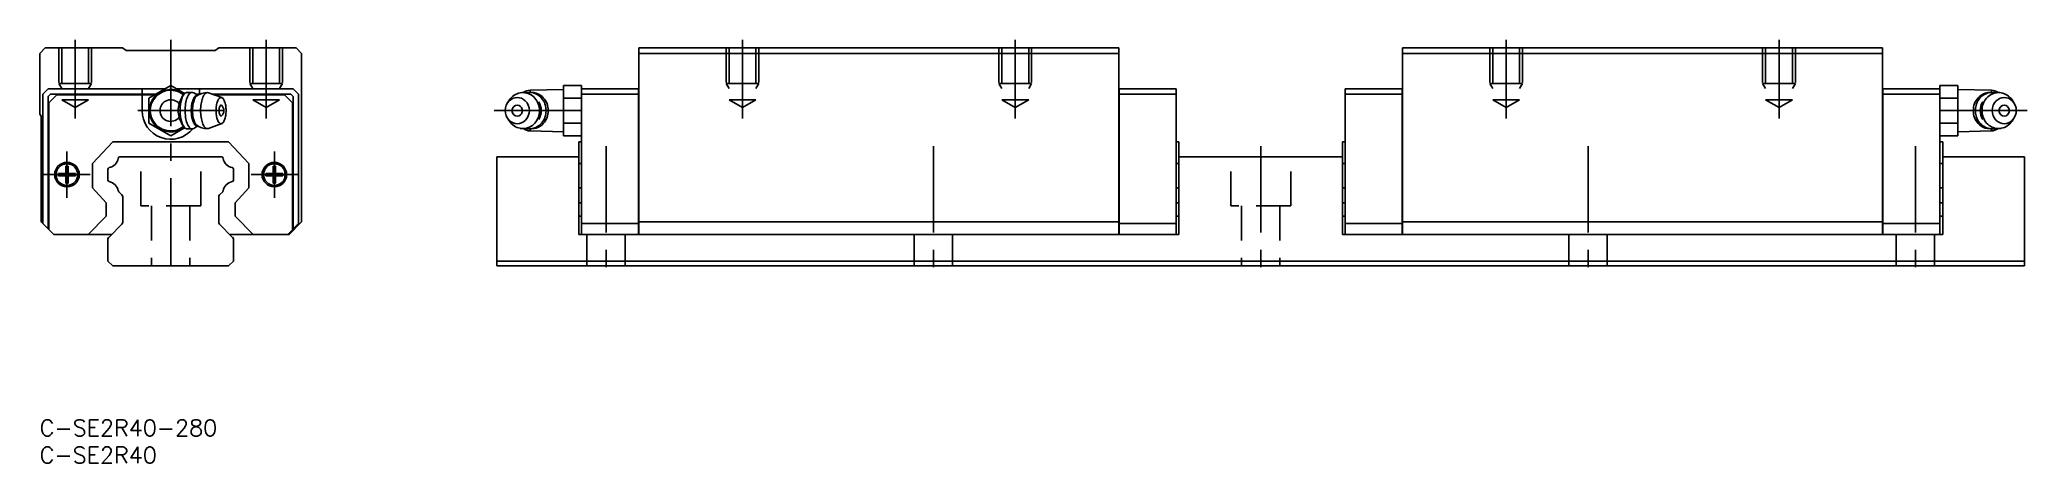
# Model space of a CAD drawing. Extents: x 0 to 364, y -8 to 70.
import ezdxf

# ---------------------------------------------------------------- set-up
doc = ezdxf.new("R2010")
doc.units = 0
doc.header["$LTSCALE"] = 0.5
doc.linetypes.add('CENTER', pattern=[50.8, 31.75, -6.35, 6.35, -6.35])
doc.linetypes.add('DASHED', pattern=[19.05, 12.7, -6.35])
doc.layers.get('0').update_dxf_attribs({"linetype": 'CONTINUOUS'})
doc.layers.add('CENTER', color=1, linetype='CENTER')
doc.styles.get("Standard").update_dxf_attribs({"font": 'txt.shx', "height": 3, "bigfont": 'bigfont.shx'})

# ---------------------------------------------------------------- blocks, each defined once
blk = doc.blocks.new('*U37')
at = {"color": 7, "linetype": 'CONTINUOUS'}
blk.add_text('C-SE2R40-280', height=3, dxfattribs=at).set_placement((0, -3))
blk = doc.blocks.new('*U38')
at = {"color": 7, "linetype": 'CONTINUOUS'}
blk.add_text('C-SE2R40', height=3, dxfattribs=at).set_placement((0, -8))

msp = doc.modelspace()

# ---------------------------------------------------------------- linework, layer by layer
at = {"color": 7, "linetype": 'CONTINUOUS'}
for p, q in [((1.01, 68.2), (0.01, 67.2)), ((0.01, 67.2), (0.01, 56.05)), ((15.15, 68.2), (1.01, 68.2)), ((15.86, 67.7), (15.15, 68.2)), ((32.15, 67.7), (15.86, 67.7)), ((32.86, 68.2), (32.15, 67.7)), ((47.01, 68.2), (32.86, 68.2)), ((48.01, 67.2), (47.01, 68.2)), ((48.01, 36.3), (48.01, 67.2)), ((109.82, 68.2), (197.82, 68.2)), ((109.82, 34), (109.82, 68.2)), ((109.82, 67.2), (197.82, 67.2)), ((197.82, 34), (197.82, 68.2)), ((337.82, 68.2), (249.82, 68.2)), ((249.82, 34), (249.82, 68.2)), ((337.82, 67.2), (249.82, 67.2)), ((337.82, 34), (337.82, 68.2)), ((1.56, 60.7), (0.56, 59.7)), ((0.56, 59.7), (0.56, 36)), ((22.94, 60.7), (1.56, 60.7)), ((1.97, 59.7), (1.56, 59.29)), ((1.56, 59.29), (1.56, 35)), ((1.66, 58.1), (3.16, 59.6)), ((21.2, 59.7), (1.97, 59.7)), ((21.03, 59.6), (3.16, 59.6)), ((18.76, 60.7), (18.76, 59.7)), ((18.76, 56.7), (18.76, 59.6)), ((24.01, 61.32), (20.01, 59.01)), ((20.01, 59.01), (20.01, 54.39)), ((26.56, 59.85), (24.01, 61.32)), ((46.46, 60.7), (25.08, 60.7)), ((26.29, 59.53), (26.53, 59.81)), ((27.94, 60.05), (27.05, 60.05)), ((28.96, 59.5), (28.23, 59.96)), ((29.33, 59.7), (28.64, 59.7)), ((29.33, 59.7), (28.64, 59.7)), ((29.33, 59.7), (28.64, 59.7)), ((29.13, 59.6), (28.8, 59.6)), ((29.13, 59.6), (28.8, 59.6)), ((28.96, 59.5), (28.86, 59.5)), ((29.26, 60.7), (29.26, 59.7)), ((30.93, 59.97), (33.37, 59.08)), ((46.04, 59.7), (31.66, 59.7)), ((44.86, 59.6), (31.94, 59.6)), ((46.36, 58.1), (44.86, 59.6)), ((46.46, 59.29), (46.04, 59.7)), ((47.46, 59.7), (46.46, 60.7)), ((46.46, 35), (46.46, 59.29)), ((47.46, 36), (47.46, 59.7)), ((86.11, 58.65), (85.75, 58.11)), ((90.12, 60.05), (89.73, 60.05)), ((96.02, 60.6), (89.88, 60.44)), ((89.88, 60.05), (89.88, 60.44)), ((99.32, 61.32), (96.02, 61.32)), ((96.02, 52.08), (96.02, 61.32)), ((99.32, 59.01), (96.02, 59.01)), ((99.32, 34), (99.32, 61.32)), ((99.32, 60.7), (109.77, 60.7)), ((99.32, 59.7), (109.77, 59.7)), ((109.77, 34), (109.77, 60.7)), ((109.82, 60.65), (109.77, 60.65)), ((109.82, 59.68), (109.77, 59.68)), ((197.82, 60.65), (197.87, 60.65)), ((197.82, 59.68), (197.87, 59.68)), ((197.87, 60.7), (208.32, 60.7)), ((197.87, 60.7), (197.87, 34)), ((197.87, 59.7), (208.32, 59.7)), ((208.32, 34), (208.32, 60.7)), ((239.32, 34), (239.32, 60.7)), ((249.77, 60.7), (239.32, 60.7)), ((249.77, 59.7), (239.32, 59.7)), ((249.77, 60.7), (249.77, 34)), ((249.82, 60.65), (249.77, 60.65)), ((249.82, 59.68), (249.77, 59.68)), ((337.82, 60.65), (337.87, 60.65)), ((337.82, 59.68), (337.87, 59.68)), ((348.32, 60.7), (337.87, 60.7)), ((337.87, 34), (337.87, 60.7)), ((348.32, 59.7), (337.87, 59.7)), ((348.32, 34), (348.32, 61.32)), ((348.32, 61.32), (351.62, 61.32)), ((348.32, 59.01), (351.62, 59.01)), ((351.62, 52.08), (351.62, 61.32)), ((351.62, 60.6), (357.77, 60.44)), ((357.53, 60.05), (357.91, 60.05)), ((357.77, 60.05), (357.77, 60.44)), ((361.53, 58.65), (361.89, 58.11)), ((0.01, 56.05), (0.26, 55.68)), ((0.26, 55.68), (0.26, 36.3)), ((1.66, 58.1), (1.66, 34.9)), ((46.36, 34.9), (46.36, 58.1)), ((85.75, 55.29), (86.11, 54.75)), ((361.89, 55.29), (361.53, 54.75)), ((20.01, 54.39), (24.01, 52.08)), ((24.01, 52.08), (26.56, 53.56)), ((26.29, 53.87), (26.53, 53.59)), ((27.05, 53.35), (27.94, 53.35)), ((28.96, 53.9), (28.23, 53.44)), ((28.86, 53.9), (28.96, 53.9)), ((30.93, 53.43), (33.37, 54.32)), ((89.73, 53.35), (90.12, 53.35)), ((89.88, 52.96), (89.88, 53.35)), ((89.88, 52.96), (96.02, 52.8)), ((99.32, 54.39), (96.02, 54.39)), ((99.32, 52.08), (96.02, 52.08)), ((348.32, 54.39), (351.62, 54.39)), ((348.32, 52.08), (351.62, 52.08)), ((357.77, 52.96), (351.62, 52.8)), ((357.91, 53.35), (357.53, 53.35)), ((357.77, 52.96), (357.77, 53.35)), ((9.66, 46.99), (13.4, 51)), ((13.4, 51), (34.62, 51)), ((14.69, 48.2), (33.32, 48.2)), ((34.62, 51), (38.36, 46.99)), ((83.82, 48.2), (98.82, 48.2)), ((83.82, 28.2), (83.82, 48.2)), ((99.32, 51), (98.82, 51)), ((98.82, 51), (98.82, 34)), ((208.32, 51), (208.82, 51)), ((208.82, 34), (208.82, 51)), ((208.82, 48.2), (238.82, 48.2)), ((239.32, 51), (238.82, 51)), ((238.82, 34), (238.82, 51)), ((348.32, 51), (348.82, 51)), ((348.82, 51), (348.82, 34)), ((348.82, 48.2), (363.82, 48.2)), ((363.82, 28.2), (363.82, 48.2)), ((3.44, 45.15), (4.8, 45.15)), ((4.8, 44.75), (3.44, 44.75)), ((4.8, 45.15), (4.8, 46.51)), ((4.8, 43.39), (4.8, 44.75)), ((5.2, 46.51), (5.2, 45.15)), ((5.2, 45.15), (6.56, 45.15)), ((6.56, 44.75), (5.2, 44.75)), ((5.2, 44.75), (5.2, 43.39)), ((9.66, 42.53), (9.66, 46.99)), ((12.51, 43.96), (12.51, 45.94)), ((35.51, 45.94), (35.51, 43.96)), ((38.36, 46.99), (38.36, 42.53)), ((41.45, 45.15), (42.81, 45.15)), ((42.81, 44.75), (41.45, 44.75)), ((42.81, 45.15), (42.81, 46.51)), ((42.81, 43.39), (42.81, 44.75)), ((43.21, 46.51), (43.21, 45.15)), ((43.21, 45.15), (44.57, 45.15)), ((44.57, 44.75), (43.21, 44.75)), ((43.21, 44.75), (43.21, 43.39)), ((99.32, 46.99), (98.82, 46.99)), ((208.32, 46.99), (208.82, 46.99)), ((239.32, 46.99), (238.82, 46.99)), ((348.32, 46.99), (348.82, 46.99)), ((12.21, 39.79), (9.66, 42.53)), ((15.06, 41.23), (14.48, 41.81)), ((15.21, 36.21), (15.21, 40.88)), ((32.81, 40.88), (32.81, 36.21)), ((33.54, 41.81), (32.95, 41.23)), ((38.36, 42.53), (35.81, 39.79)), ((99.32, 42.53), (98.82, 42.53)), ((208.32, 42.53), (208.82, 42.53)), ((239.32, 42.53), (238.82, 42.53)), ((348.32, 42.53), (348.82, 42.53)), ((8.87, 34), (12.21, 37.34)), ((12.21, 37.34), (12.21, 39.79)), ((35.81, 39.79), (35.81, 37.34)), ((35.81, 37.34), (39.14, 34)), ((99.32, 39.79), (98.82, 39.79)), ((99.32, 37.34), (98.82, 37.34)), ((208.32, 39.79), (208.82, 39.79)), ((208.32, 37.34), (208.82, 37.34)), ((239.32, 39.79), (238.82, 39.79)), ((239.32, 37.34), (238.82, 37.34)), ((348.32, 39.79), (348.82, 39.79)), ((348.32, 37.34), (348.82, 37.34)), ((0.26, 36.3), (2.56, 34)), ((13.21, 34), (2.56, 34)), ((12.51, 33.1), (12.51, 29.1)), ((15.06, 35.86), (12.65, 33.45)), ((35.36, 33.45), (32.95, 35.86)), ((45.71, 34), (34.81, 34)), ((35.51, 29.1), (35.51, 33.1)), ((45.46, 34), (47.46, 36)), ((45.71, 34), (48.01, 36.3)), ((98.82, 34), (109.77, 34)), ((99.32, 36), (109.77, 36)), ((109.82, 36.02), (109.77, 36.02)), ((109.82, 34.05), (109.77, 34.05)), ((109.82, 36.3), (197.82, 36.3)), ((109.82, 34), (197.82, 34)), ((197.82, 36.02), (197.87, 36.02)), ((197.82, 34.05), (197.87, 34.05)), ((197.87, 36), (208.32, 36)), ((197.87, 34), (208.82, 34)), ((249.77, 34), (238.82, 34)), ((249.77, 36), (239.32, 36)), ((249.82, 36.02), (249.77, 36.02)), ((249.82, 34.05), (249.77, 34.05)), ((337.82, 36.3), (249.82, 36.3)), ((337.82, 34), (249.82, 34)), ((337.82, 36.02), (337.87, 36.02)), ((337.82, 34.05), (337.87, 34.05)), ((348.32, 36), (337.87, 36)), ((348.82, 34), (337.87, 34)), ((12.51, 29.1), (13.41, 28.2)), ((13.41, 28.2), (34.61, 28.2)), ((34.61, 28.2), (35.51, 29.1)), ((83.82, 29.1), (363.82, 29.1)), ((83.82, 28.2), (363.82, 28.2))]:
    msp.add_line(p, q, dxfattribs=at)
at = {"color": 3, "linetype": 'DASHED'}
for p, q in [((3.51, 68.2), (3.51, 61.7)), ((4.05, 68.2), (4.05, 58.7)), ((8.97, 68.2), (8.97, 58.7)), ((9.51, 68.2), (9.51, 61.7)), ((38.51, 68.2), (38.51, 61.7)), ((39.05, 68.2), (39.05, 58.7)), ((43.97, 68.2), (43.97, 58.7)), ((44.51, 68.2), (44.51, 61.7)), ((125.82, 68.2), (125.82, 61.7)), ((126.37, 68.2), (126.37, 58.7)), ((131.28, 68.2), (131.28, 58.7)), ((131.82, 68.2), (131.82, 61.7)), ((175.82, 68.2), (175.82, 61.7)), ((176.37, 68.2), (176.37, 58.7)), ((181.28, 68.2), (181.28, 58.7)), ((181.82, 68.2), (181.82, 61.7)), ((265.82, 68.2), (265.82, 61.7)), ((266.37, 68.2), (266.37, 58.7)), ((271.28, 68.2), (271.28, 58.7)), ((271.82, 68.2), (271.82, 61.7)), ((315.82, 68.2), (315.82, 61.7)), ((316.37, 68.2), (316.37, 58.7)), ((321.28, 68.2), (321.28, 58.7)), ((321.82, 68.2), (321.82, 61.7)), ((3.51, 61.7), (9.51, 61.7)), ((3.51, 61.7), (4.05, 60.76)), ((4.05, 58.7), (8.97, 58.7)), ((4.05, 58.7), (6.51, 57.28)), ((8.97, 58.7), (6.51, 57.28)), ((9.51, 61.7), (8.97, 60.76)), ((38.51, 61.7), (44.51, 61.7)), ((38.51, 61.7), (39.05, 60.76)), ((39.05, 58.7), (43.97, 58.7)), ((39.05, 58.7), (41.51, 57.28)), ((43.97, 58.7), (41.51, 57.28)), ((44.51, 61.7), (43.97, 60.76)), ((125.82, 61.7), (131.82, 61.7)), ((125.82, 61.7), (126.37, 60.76)), ((126.37, 58.7), (131.28, 58.7)), ((126.37, 58.7), (128.82, 57.28)), ((131.28, 58.7), (128.82, 57.28)), ((131.82, 61.7), (131.28, 60.76)), ((175.82, 61.7), (181.82, 61.7)), ((175.82, 61.7), (176.37, 60.76)), ((176.37, 58.7), (181.28, 58.7)), ((176.37, 58.7), (178.82, 57.28)), ((181.28, 58.7), (178.82, 57.28)), ((181.82, 61.7), (181.28, 60.76)), ((271.82, 61.7), (265.82, 61.7)), ((265.82, 61.7), (266.37, 60.76)), ((271.28, 58.7), (266.37, 58.7)), ((266.37, 58.7), (268.82, 57.28)), ((271.28, 58.7), (268.82, 57.28)), ((271.82, 61.7), (271.28, 60.76)), ((321.82, 61.7), (315.82, 61.7)), ((315.82, 61.7), (316.37, 60.76)), ((321.28, 58.7), (316.37, 58.7)), ((316.37, 58.7), (318.82, 57.28)), ((321.28, 58.7), (318.82, 57.28)), ((321.82, 61.7), (321.28, 60.76)), ((18.51, 39.2), (18.51, 48.2)), ((29.51, 39.2), (29.51, 48.2)), ((218.32, 39.2), (218.32, 48.2)), ((229.32, 39.2), (229.32, 48.2)), ((29.51, 39.2), (18.51, 39.2)), ((20.51, 39.2), (20.51, 28.2)), ((27.51, 39.2), (27.51, 28.2)), ((229.32, 39.2), (218.32, 39.2)), ((220.32, 39.2), (220.32, 28.2)), ((227.32, 39.2), (227.32, 28.2)), ((100.32, 34), (100.32, 28.2)), ((107.32, 28.2), (107.32, 34)), ((160.32, 34), (160.32, 28.2)), ((167.32, 28.2), (167.32, 34)), ((280.32, 34), (280.32, 28.2)), ((287.32, 28.2), (287.32, 34)), ((340.32, 34), (340.32, 28.2)), ((347.32, 28.2), (347.32, 34))]:
    msp.add_line(p, q, dxfattribs=at)
at = {"color": 7, "linetype": 'CONTINUOUS'}
for centre, radius in [((5, 44.95), 2.25), ((5, 44.95), 1.99), ((43.01, 44.95), 2.25), ((43.01, 44.95), 1.99)]:
    msp.add_circle(centre, radius, dxfattribs=at)
for centre, radius, start, end in [((24.01, 56.7), 3.9, 50.9718, 309.0282), ((24.01, 56.7), 3.74, 51.0329, 308.9671), ((24.01, 56.7), 1.98, 38.259, 321.741), ((33.42, 55.59), 8.2, 155.5597, 163.4295), ((32.25, 56.92), 6.52, 160.718, 176.1614), ((27.89, 58.18), 2.09, 139.5538, 157.3697), ((28.25, 58.32), 2.27, 139.598, 160.8002), ((27.05, 59.37), 0.68, 89.8146, 141.4349), ((33.01, 56.99), 6.35, 163.1981, 173.801), ((29.82, 57.99), 3, 146.419, 163.9372), ((28.11, 59.17), 0.918, 109.5055, 148.4502), ((27.93, 59.5), 0.551, 57.5252, 104.1804), ((32.79, 56.98), 4.99, 160.0114, 176.868), ((29.9, 58.06), 1.9, 139.598, 160.8002), ((31.51, 57.44), 3.41, 153.6234, 167.265), ((28.89, 58.93), 0.569, 93.4944, 141.4349), ((29.57, 58.43), 1.24, 128.03, 154.984), ((30.7, 56.71), 3.29, 89.1369, 124.9824), ((36.59, 56.84), 7.09, 166.5793, 176.0477), ((33.51, 57.6), 3.92, 152.982, 167.0658), ((31.26, 58.79), 1.38, 126.0403, 154.4616), ((30.75, 59.48), 0.519, 70.0924, 125.2235), ((35.1, 57.41), 2.69, 151.4947, 166.6232), ((33.53, 58.3), 0.885, 121.2698, 153.2617), ((33.25, 58.73), 0.371, 61.134, 118.866), ((32.97, 58.3), 0.885, 26.7383, 58.7302), ((31.39, 57.41), 2.69, 13.3768, 28.5053), ((87.86, 56.7), 2.53, 134.7224, 225.2776), ((87.54, 57.01), 2.09, 45.5005, 134.4995), ((88.73, 56.89), 3.16, 123.7997, 146.1384), ((88.6, 57.1), 2.91, 100.3514, 123.7661), ((88.57, 57.18), 2.82, 76.348, 100.2493), ((89.93, 58.44), 2, 91.5, 128.7532), ((87.23, 56.7), 2.53, 314.7224, 45.2776), ((89.74, 57.11), 2.94, 80.5353, 103.929), ((88.54, 57.07), 2.94, 52.9859, 76.2524), ((90.11, 57.11), 2.94, 53.8898, 89.8488), ((89.72, 57.11), 2.95, 57.3307, 80.285), ((88.39, 56.86), 3.2, 30.981, 52.964), ((88.16, 56.73), 3.46, 10.1721, 31.0278), ((89.59, 56.91), 3.19, 35.5149, 57.2955), ((88.96, 56.7), 2.98, 327.435, 32.5652), ((89.94, 56.87), 3.23, 31.5185, 53.9499), ((89.37, 56.75), 3.46, 14.9361, 35.548), ((89.71, 56.73), 3.51, 10.3156, 31.5664), ((357.94, 56.73), 3.51, 148.4336, 169.6844), ((358.28, 56.75), 3.46, 144.452, 165.0639), ((357.71, 56.87), 3.23, 126.0501, 148.4815), ((358.06, 56.91), 3.19, 122.7045, 144.4851), ((358.68, 56.7), 2.98, 147.4348, 212.565), ((357.54, 57.11), 2.94, 90.1512, 126.1102), ((359.48, 56.73), 3.46, 148.9722, 169.8279), ((357.92, 57.11), 2.95, 99.715, 122.6693), ((359.26, 56.86), 3.2, 127.036, 149.019), ((359.11, 57.07), 2.94, 103.7476, 127.0141), ((357.91, 57.11), 2.94, 76.071, 99.4647), ((357.72, 58.44), 2, 51.2468, 88.5), ((360.42, 56.7), 2.53, 134.7224, 225.2776), ((359.07, 57.18), 2.82, 79.7507, 103.652), ((360.11, 57.01), 2.09, 45.5005, 134.4995), ((359.05, 57.1), 2.91, 56.2339, 79.6486), ((358.91, 56.89), 3.16, 33.8616, 56.2003), ((359.79, 56.7), 2.53, 314.7224, 45.2776), ((29.5, 56.7), 4.12, 162.6982, 197.3018), ((33.42, 57.82), 8.2, 196.5705, 204.4403), ((34.41, 56.7), 8.68, 175.683, 184.317), ((32.25, 56.48), 6.52, 183.8386, 199.282), ((35.23, 56.7), 8.58, 173.5184, 186.4816), ((33.01, 56.42), 6.35, 186.199, 196.8019), ((35.04, 56.7), 7.26, 175.683, 184.317), ((32.79, 56.43), 4.99, 183.132, 199.9886), ((35.28, 56.7), 7.26, 175.8885, 184.1115), ((34.07, 56.81), 6.05, 166.8119, 176.1003), ((34.07, 56.59), 6.05, 183.8997, 193.1881), ((29.9, 55.35), 1.9, 199.1998, 220.402), ((31.51, 55.96), 3.41, 192.735, 206.3766), ((38.05, 56.7), 8.56, 175.825, 184.175), ((36.59, 56.57), 7.09, 183.9523, 193.4207), ((33.51, 55.8), 3.92, 192.9342, 207.018), ((38.55, 56.7), 6.22, 175.683, 184.317), ((37.42, 56.81), 5.09, 166.0541, 175.9315), ((37.42, 56.6), 5.09, 184.0685, 193.9459), ((35.1, 55.99), 2.69, 193.3768, 208.5053), ((33.53, 55.11), 0.885, 206.7383, 238.7302), ((35.43, 56.7), 2.56, 173.7782, 186.2218), ((34.81, 56.78), 1.94, 164.0092, 174.023), ((34.81, 56.63), 1.94, 185.977, 195.9908), ((33.89, 57.05), 0.977, 148.743, 164.6112), ((33.89, 56.35), 0.977, 195.3888, 211.257), ((33.33, 57.4), 0.321, 116.9113, 150.4592), ((33.33, 56), 0.321, 209.5408, 243.0887), ((33.25, 57.55), 0.155, 58.6993, 113.8023), ((33.25, 55.86), 0.155, 246.1977, 301.3007), ((32.41, 56.7), 1.34, 313.2338, 46.7662), ((32.97, 55.11), 0.885, 301.2698, 333.2617), ((31.39, 55.99), 2.69, 331.4947, 346.6232), ((29.07, 56.81), 5.09, 4.0685, 13.9459), ((29.07, 56.6), 5.09, 346.0541, 355.9315), ((27.94, 56.7), 6.22, 355.683, 4.317), ((87.54, 56.39), 2.09, 225.5005, 314.4995), ((88.73, 56.51), 3.15, 213.8629, 236.2875), ((87.67, 56.7), 1.06, 134.7224, 225.2776), ((87.54, 56.83), 0.872, 45.5005, 134.4995), ((87.54, 56.57), 0.872, 225.5005, 314.4995), ((87.41, 56.7), 1.06, 314.7224, 45.2776), ((88.38, 56.54), 3.2, 307.1224, 329.1003), ((88.16, 56.68), 3.46, 329.0534, 349.9059), ((88.07, 56.7), 3.55, 349.7879, 10.29), ((89.94, 56.53), 3.23, 306.0501, 328.4815), ((89.37, 56.66), 3.46, 324.452, 345.0638), ((89.71, 56.68), 3.51, 328.4336, 349.6844), ((89.22, 56.7), 3.61, 344.994, 15.006), ((89.6, 56.7), 3.62, 349.6015, 10.3985), ((358.05, 56.7), 3.62, 169.6015, 190.3985), ((357.94, 56.68), 3.51, 190.3156, 211.5664), ((358.43, 56.7), 3.61, 164.994, 195.006), ((358.28, 56.66), 3.46, 194.9362, 215.548), ((357.71, 56.53), 3.23, 211.5185, 233.9499), ((359.58, 56.7), 3.55, 169.71, 190.2121), ((359.49, 56.68), 3.46, 190.0941, 210.9466), ((359.26, 56.54), 3.2, 210.8997, 232.8776), ((360.11, 56.39), 2.09, 225.5005, 314.4995), ((360.24, 56.7), 1.06, 134.7224, 225.2776), ((360.11, 56.83), 0.872, 45.5005, 134.4995), ((360.11, 56.57), 0.872, 225.5005, 314.4995), ((358.91, 56.51), 3.15, 303.7125, 326.1371), ((359.97, 56.7), 1.06, 314.7224, 45.2776), ((27.89, 55.23), 2.09, 202.6303, 220.4462), ((28.25, 55.08), 2.27, 199.1998, 220.402), ((27.05, 54.03), 0.68, 218.5651, 270.1854), ((29.82, 55.42), 3, 196.0628, 213.581), ((28.11, 54.24), 0.918, 211.5498, 250.4945), ((27.93, 53.91), 0.551, 255.8196, 302.4748), ((29.57, 54.97), 1.24, 205.016, 231.97), ((28.89, 54.47), 0.569, 218.5651, 266.5056), ((30.7, 56.7), 3.29, 235.0186, 270.862), ((31.26, 54.61), 1.38, 205.5384, 233.9597), ((30.75, 53.92), 0.519, 234.7765, 289.9076), ((33.25, 54.67), 0.371, 241.134, 298.866), ((88.59, 56.31), 2.91, 236.3214, 259.7399), ((88.57, 56.22), 2.82, 259.8421, 283.7431), ((89.93, 54.96), 2, 231.2468, 268.5), ((89.74, 56.29), 2.94, 256.0709, 279.4649), ((88.54, 56.34), 2.94, 283.8385, 307.1008), ((90.11, 56.29), 2.94, 270.1167, 306.1107), ((89.72, 56.3), 2.95, 279.715, 302.6693), ((89.59, 56.5), 3.19, 302.7045, 324.4851), ((358.06, 56.5), 3.19, 215.5149, 237.2955), ((357.54, 56.29), 2.94, 233.8893, 269.8833), ((357.92, 56.3), 2.95, 237.3307, 260.285), ((359.11, 56.34), 2.94, 232.8992, 256.1615), ((357.91, 56.29), 2.94, 260.5351, 283.9291), ((357.72, 54.96), 2, 271.5, 308.7532), ((359.07, 56.22), 2.82, 256.2569, 280.1579), ((359.05, 56.31), 2.91, 280.2601, 303.6786), ((12.37, 48.24), 2.04, 280.695, 351.6103), ((14.69, 47.9), 0.3, 90, 171.6104), ((33.32, 47.9), 0.3, 8.3896, 90), ((35.64, 48.24), 2.04, 188.3897, 259.305), ((5, 44.95), 1.58, 172.7046, 187.2954), ((5, 44.95), 1.57, 82.7046, 97.2954), ((5, 44.95), 1.57, 352.7046, 7.2954), ((12.81, 45.94), 0.3, 100.695, 180), ((12.81, 43.96), 0.3, 180, 259.305), ((35.21, 45.94), 0.3, 0, 79.305), ((35.21, 43.96), 0.3, 280.695, 0), ((43.01, 44.95), 1.58, 172.7046, 187.2954), ((43.01, 44.95), 1.57, 82.7046, 97.2954), ((43.01, 44.95), 1.57, 352.7046, 7.2954), ((5, 44.95), 1.57, 262.7046, 277.2954), ((12.37, 41.66), 2.04, 8.9835, 79.305), ((14.69, 42.03), 0.3, 188.9835, 225), ((14.71, 40.88), 0.5, 0, 45), ((33.31, 40.88), 0.5, 135, 180), ((33.33, 42.03), 0.3, 315, 351.0165), ((35.64, 41.66), 2.04, 100.695, 171.0165), ((43.01, 44.95), 1.57, 262.7046, 277.2954), ((13.01, 33.1), 0.5, 135, 180), ((14.71, 36.21), 0.5, 315, 0), ((33.31, 36.21), 0.5, 180, 225), ((35.01, 33.1), 0.5, 0, 45)]:
    msp.add_arc(centre, radius, start, end, dxfattribs=at)
at = {"color": 7, "linetype": 'CONTINUOUS', "extrusion": (0, 0, -1)}
msp.add_arc((-24.01, 56.7), 5.25, 219.4115, 0, dxfattribs=at)
at = {"layer": 'CENTER', "color": 1, "linetype": 'CENTER'}
for p, q in [((6.51, 69.7), (6.51, 55.28)), ((24.01, 69.7), (24.01, 26.2)), ((41.51, 69.7), (41.51, 55.28)), ((128.82, 69.7), (128.82, 55.28)), ((178.82, 69.7), (178.82, 55.28)), ((268.82, 69.7), (268.82, 55.28)), ((318.82, 69.7), (318.82, 55.28)), ((18.01, 56.7), (36.16, 56.7)), ((83.32, 56.7), (101.32, 56.7)), ((364.32, 56.7), (346.32, 56.7)), ((5, 49.2), (5, 40.7)), ((43.01, 49.2), (43.01, 40.7)), ((103.82, 50.2), (103.82, 26.2)), ((163.82, 50.2), (163.82, 26.2)), ((223.82, 50.2), (223.82, 26.2)), ((283.82, 50.2), (283.82, 26.2)), ((343.82, 50.2), (343.82, 26.2)), ((0.75, 44.95), (9.25, 44.95)), ((38.76, 44.95), (47.26, 44.95))]:
    msp.add_line(p, q, dxfattribs=at)

# ---------------------------------------------------------------- block references
at = {"color": 7, "linetype": 'CONTINUOUS'}
for name in ['*U37', '*U38']:
    msp.add_blockref(name, (0, 0), dxfattribs=at)

doc.saveas('drawing.dxf')
